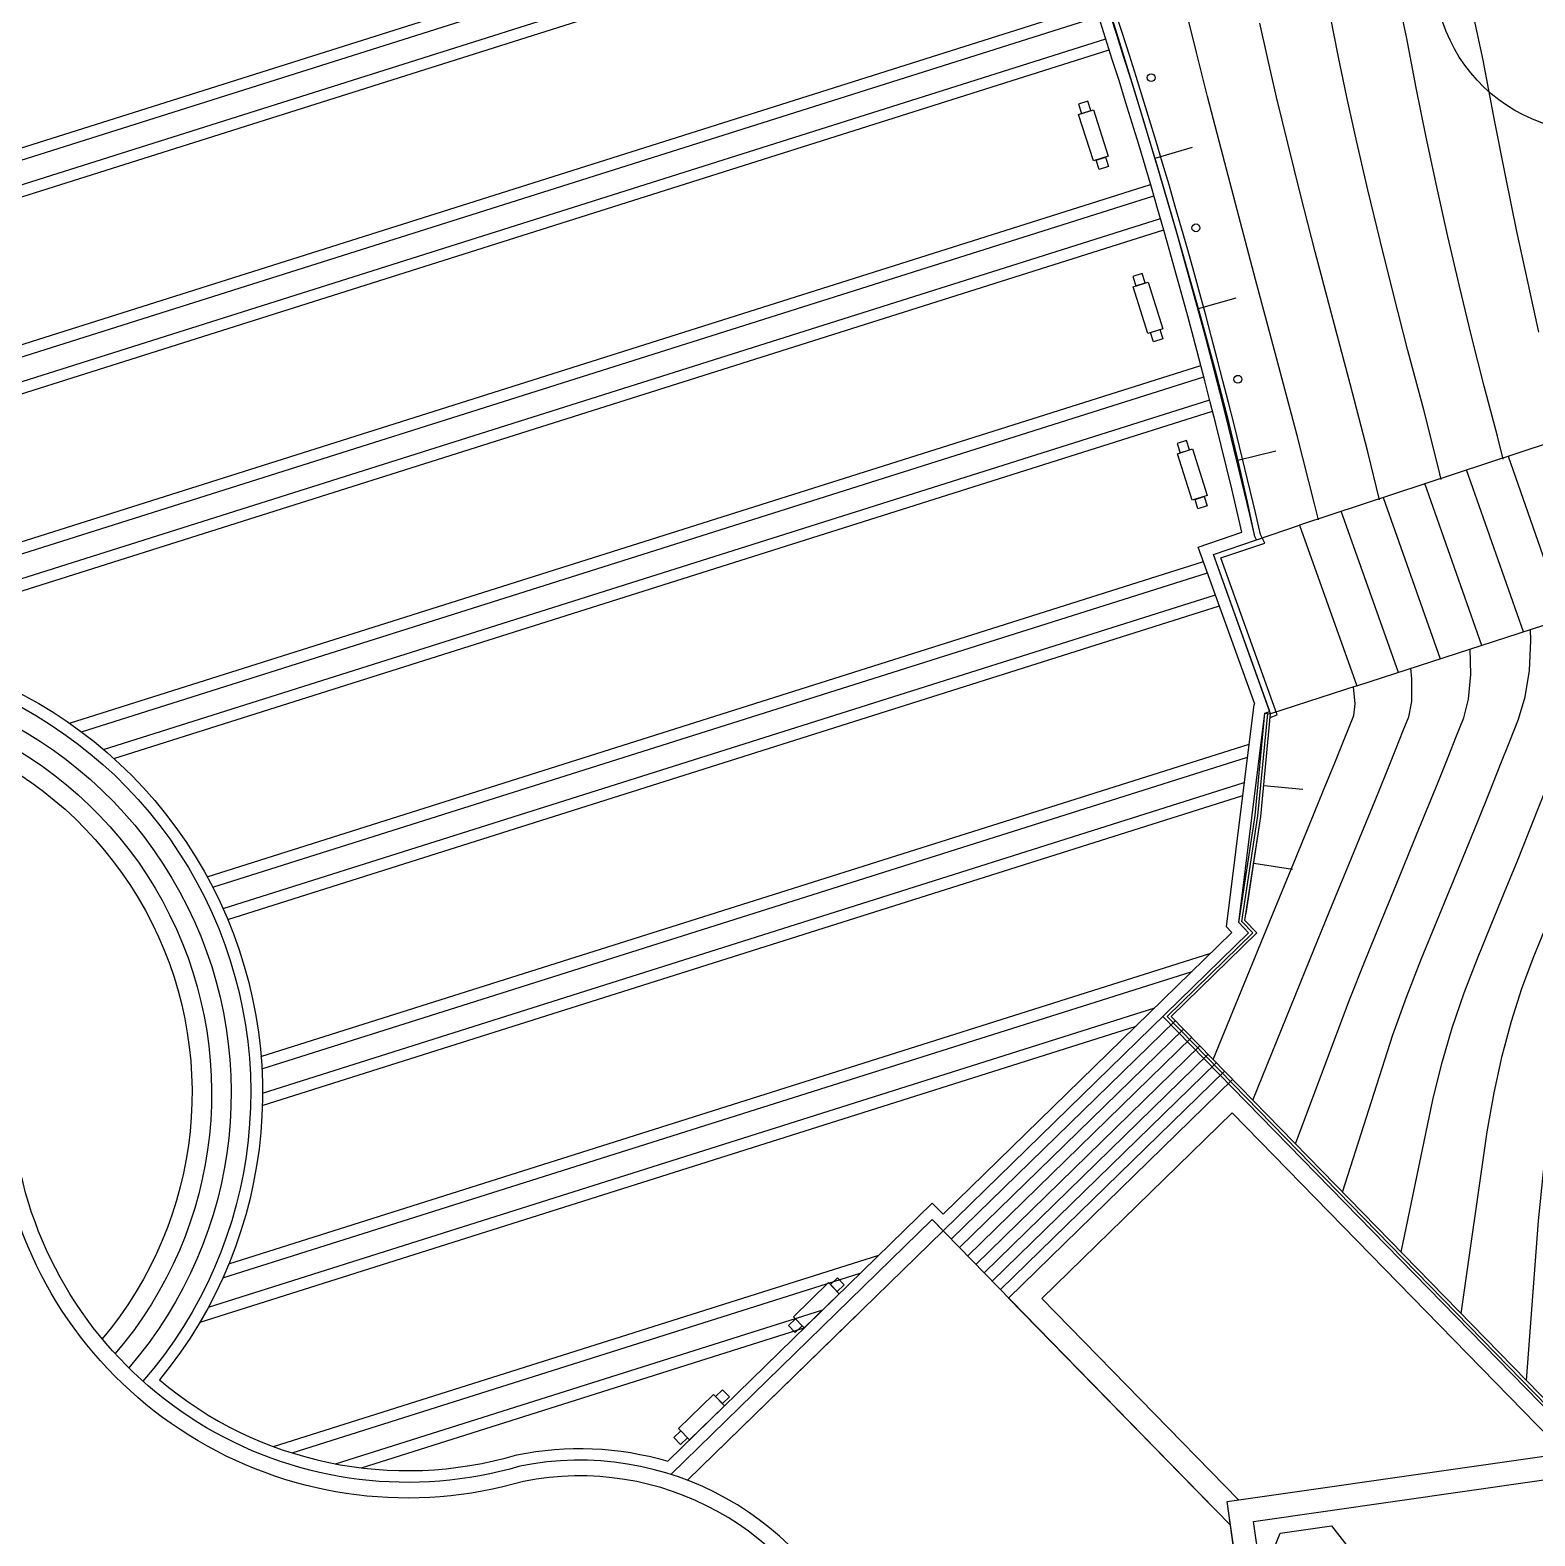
# Model space of a CAD drawing. Extents: x 351134 to 737836, y 2693212 to 3319468.
# Drawn here: x 585652 to 624113, y 2821894 to 2860390 of the extents above; entities that cross this region are included whole.
import ezdxf

# ---------------------------------------------------------------- set-up
doc = ezdxf.new("R2010")
doc.units = 0
doc.linetypes.add('0', pattern=[1, 1])
for name, color, linetype in [('00景观层', 10, 'CONTINUOUS'), ('DGX', 8, 'CONTINUOUS'), ('原有道路', 7, 'CONTINUOUS'), ('地貌3', 4, '0'), ('居民地', 4, '0'), ('房屋2', 8, '0'), ('景观层', 1, 'CONTINUOUS'), ('绿化', 3, 'CONTINUOUS')]:
    doc.layers.add(name, color=color, linetype=linetype)
doc.linetypes.add('FENCELINE2', pattern='A,6.35,-2.54,[132,ltypeshp.shx,S=2.54,R=0,X=-2.54,Y=0],-2.54,25.4', length=36.83)

msp = doc.modelspace()

# ---------------------------------------------------------------- linework, layer by layer
at = {"layer": '00景观层', "color": 1, "linetype": '0'}
for p, q in [((614405, 2857113, -189528), (615362, 2857401, -189528)), ((614405, 2857113, -189528), (615362, 2857401, -189528)), ((614405, 2857113, -189528), (615362, 2857401, -189528)), ((614405, 2857113, -189528), (615362, 2857401, -189528)), ((615516, 2853271, -189528), (616478, 2853543, -189528)), ((615516, 2853271, -189528), (616478, 2853543, -189528)), ((615516, 2853271, -189528), (616478, 2853543, -189528)), ((615516, 2853271, -189528), (616478, 2853543, -189528)), ((616520, 2849399, -189528), (617493, 2849633, -189528)), ((616520, 2849399, -189528), (617493, 2849633, -189528)), ((616520, 2849399, -189528), (617493, 2849633, -189528)), ((616520, 2849399, -189528), (617493, 2849633, -189528)), ((617185, 2841076, -189528), (618180, 2840981, -189528)), ((617185, 2841076, -189528), (618180, 2840981, -189528)), ((617185, 2841076, -189528), (618180, 2840981, -189528)), ((617185, 2841076, -189528), (618180, 2840981, -189528)), ((616927, 2839093, -189528), (617916, 2838942, -189528)), ((616927, 2839093, -189528), (617916, 2838942, -189528)), ((616927, 2839093, -189528), (617916, 2838942, -189528)), ((616927, 2839093, -189528), (617916, 2838942, -189528))]:
    msp.add_line(p, q, dxfattribs=at)
at = {"layer": '00景观层', "color": 7}
msp.add_line((617209, 2842928, 4139), (617358, 2842913, 3151), dxfattribs=at)
msp.add_line((617209, 2842928, 4139), (617358, 2842913, 3151), dxfattribs=at)
at = {"layer": '00景观层', "linetype": 'Continuous'}
for p, q in [((625424, 2824086), (614605, 2835176)), ((625424, 2824086), (614605, 2835176)), ((625478, 2824246), (614817, 2835173)), ((625478, 2824246), (614817, 2835173)), ((610662, 2827976), (616388, 2833562)), ((610662, 2827976), (616388, 2833562)), ((615798, 2822711), (610662, 2827976)), ((616331, 2822165), (610662, 2827976)), ((616881, 2818320), (616244, 2822774))]:
    msp.add_line(p, q, dxfattribs=at)
at = {"layer": '00景观层', "color": 250, "linetype": 'Continuous'}
msp.add_line((624872, 2824007), (616377, 2832714), dxfattribs=at)
msp.add_line((624872, 2824007), (616377, 2832714), dxfattribs=at)
at = {"layer": '00景观层', "color": 7, "flags": 128}
for points in [[(602030, 2823466), (608706, 2829980), (608986, 2829694), (616795, 2837313), (616543, 2837572), (617209, 2842928), (617337, 2842973), (615897, 2846988), (616999, 2847363), (616957, 2847447, 0.029328), (611765, 2865164, 0.18445), (603073, 2872937, 0.122199), (596287, 2872444, -0.20777), (592390, 2868717), (593840, 2864132), (584878, 2861298), (582955, 2867379), (570572, 2863463, -0.296393), (558360, 2857063, 0.003987), (558115, 2857084)], [(602030, 2823466), (608706, 2829980), (608986, 2829694), (616795, 2837313), (616543, 2837572), (617209, 2842928), (617337, 2842973), (615897, 2846988), (616999, 2847363), (616957, 2847447, 0.029328), (611765, 2865164, 0.18445), (603073, 2872937, 0.122199), (596287, 2872444, -0.20777), (592390, 2868717), (593840, 2864132), (584878, 2861298), (582955, 2867379), (570572, 2863463, -0.296393), (558360, 2857063, 0.003987), (558115, 2857084)], [(617349, 2842819), (617529, 2842883), (616090, 2846895), (617208, 2847275), (617100, 2847498, 0.029317), (611903, 2865224, 0.184836), (603113, 2873082, 0.123687), (596175, 2872565, -0.216099), (592203, 2868810), (593652, 2864230), (584976, 2861486), (583053, 2867567), (570470, 2863588, -0.29768), (558374, 2857213, 0.003987), (558127, 2857234)], [(617349, 2842819), (617529, 2842883), (616090, 2846895), (617208, 2847275), (617100, 2847498, 0.029317), (611903, 2865224, 0.184836), (603113, 2873082, 0.123687), (596175, 2872565, -0.216099), (592203, 2868810), (593652, 2864230), (584976, 2861486), (583053, 2867567), (570470, 2863588, -0.29768), (558374, 2857213, 0.003987), (558127, 2857234)]]:
    msp.add_lwpolyline(points, format="xyb", dxfattribs=at)
at = {"layer": '00景观层', "color": 8, "linetype": 'Continuous', "flags": 128}
for points in [[(601948, 2823805), (608712, 2830404), (608991, 2830118), (616371, 2837318), (616227, 2837466), (616934, 2843148), (616953, 2843154), (615511, 2847174), (616625, 2847552, 0.029015), (611490, 2865044, 0.18366), (602993, 2872646, 0.119144), (596511, 2872201, -0.191924), (592755, 2868538), (594211, 2863935), (584677, 2860919), (582752, 2867007), (570775, 2863212, -0.292375), (558404, 2856758)], [(601948, 2823805), (608712, 2830404), (608991, 2830118), (616371, 2837318), (616227, 2837466), (616934, 2843148), (616953, 2843154), (615511, 2847174), (616625, 2847552, 0.029015), (611490, 2865044, 0.18366), (602993, 2872646, 0.119144), (596511, 2872201, -0.191924), (592755, 2868538), (594211, 2863935), (584677, 2860919), (582752, 2867007), (570775, 2863212, -0.292375), (558404, 2856758)], [(570955, 2843689, 0.104737), (578364, 2844618, -0.687201), (588957, 2825880, -0.687201)], [(570955, 2843689, 0.104737), (578364, 2844618, -0.687201), (588957, 2825880, -0.687201)], [(570789, 2842901, 0.105038), (578553, 2843837, -0.693647), (588172, 2826191, -0.693647)], [(570789, 2842901, 0.105038), (578553, 2843837, -0.693647), (588172, 2826191, -0.693647)], [(570686, 2842408, 0.105184), (578669, 2843348, -0.690331), (587824, 2826553, -0.690331)], [(570686, 2842408, 0.105184), (578669, 2843348, -0.690331), (587824, 2826553, -0.690331)], [(606507, 2818734, 0.366421), (598261, 2823286, -0.433307), (585015, 2831101, 0.527743), (570498, 2838359)]]:
    msp.add_lwpolyline(points, format="xyb", dxfattribs=at)
at = {"layer": '00景观层', "color": 250, "linetype": 'Continuous', "flags": 128}
for points in [[(583429, 2856749), (611222, 2865539)], [(583429, 2856749), (611222, 2865539)], [(583604, 2856490), (611370, 2865271)], [(583604, 2856490), (611370, 2865271)], [(583878, 2855947), (611606, 2864717)], [(583878, 2855947), (611606, 2864717)], [(583978, 2855664), (611707, 2864434)], [(583978, 2855664), (611707, 2864434)], [(569840, 2847417), (612867, 2861025)], [(569840, 2847417), (612867, 2861025)], [(570018, 2847159), (612960, 2860740)], [(570018, 2847159), (612960, 2860740)], [(570376, 2846643), (613144, 2860169)], [(570376, 2846643), (613144, 2860169)], [(570555, 2846385), (613236, 2859883)], [(570555, 2846385), (613236, 2859883)], [(573968, 2843688), (614291, 2856441)], [(573968, 2843688), (614291, 2856441)], [(575674, 2843913), (614375, 2856153)], [(575674, 2843913), (614375, 2856153)], [(580282, 2844741), (614543, 2855577)], [(580282, 2844741), (614543, 2855577)], [(581128, 2844694), (614625, 2855288)], [(581128, 2844694), (614625, 2855288)], [(586661, 2842668), (615576, 2851813)], [(586661, 2842668), (615576, 2851813)], [(586964, 2842449), (615651, 2851522)], [(586964, 2842449), (615651, 2851522)], [(587529, 2841999), (615801, 2850940)], [(587529, 2841999), (615801, 2850940)], [(587793, 2841768), (615875, 2850649)], [(587793, 2841768), (615875, 2850649)], [(590178, 2838746), (615645, 2846801)], [(590178, 2838746), (615645, 2846801)], [(590320, 2838477), (615747, 2846518)], [(590320, 2838477), (615747, 2846518)], [(590583, 2837930), (615949, 2845953)], [(590583, 2837930), (615949, 2845953)], [(590702, 2837653), (616051, 2845670)], [(590702, 2837653), (616051, 2845670)], [(591553, 2834147), (616808, 2842134)], [(591553, 2834147), (616808, 2842134)], [(591574, 2833839), (616767, 2841806)], [(591574, 2833839), (616767, 2841806)], [(591591, 2833215), (616686, 2841151)], [(591591, 2833215), (616686, 2841151)], [(591587, 2832899), (616645, 2840824)], [(591587, 2832899), (616645, 2840824)], [(590734, 2828853), (615830, 2836790)], [(590734, 2828853), (615830, 2836790)], [(590578, 2828489), (615353, 2836325)], [(590578, 2828489), (615353, 2836325)], [(590210, 2827744), (614398, 2835394)], [(590210, 2827744), (614398, 2835394)], [(589994, 2827361), (613921, 2834928)], [(589994, 2827361), (613921, 2834928)], [(611510, 2827965), (616377, 2832714)], [(611510, 2827965), (616377, 2832714)], [(591871, 2824179), (607348, 2829073)], [(591871, 2824179), (607348, 2829073)], [(592349, 2824015), (606870, 2828608)], [(592349, 2824015), (606870, 2828608)], [(616534, 2822816), (611510, 2827965)], [(616534, 2822816), (611510, 2827965)], [(593457, 2823736), (605916, 2827677)], [(593457, 2823736), (605916, 2827677)], [(594124, 2823633), (605439, 2827211)], [(594124, 2823633), (605439, 2827211)], [(618397, 2811948), (617803, 2816106), (617803, 2816106), (616923, 2822265), (625882, 2823546), (626540, 2818942), (638270, 2820619), (639710, 2810549)]]:
    msp.add_lwpolyline(points, dxfattribs=at)
at = {"layer": '00景观层', "color": 1, "linetype": '0'}
for points, elevation in [([(616957, 2847447), (616765, 2848329), (616551, 2849271), (616295, 2850337), (615975, 2851587), (615569, 2853084), (615067, 2854857), (614495, 2856811), (613892, 2858821), (613293, 2860759)], 9809472), ([(616957, 2847447), (616765, 2848329), (616551, 2849271), (616295, 2850337), (615975, 2851587), (615569, 2853084), (615067, 2854857), (614495, 2856811), (613892, 2858821), (613293, 2860759)], 9809472), ([(616957, 2847447), (616765, 2848329), (616551, 2849271), (616295, 2850337), (615975, 2851587), (615569, 2853084), (615067, 2854857), (614495, 2856811), (613892, 2858821), (613293, 2860759)], 9809472), ([(616957, 2847447), (616765, 2848329), (616551, 2849271), (616295, 2850337), (615975, 2851587), (615569, 2853084), (615067, 2854857), (614495, 2856811), (613892, 2858821), (613293, 2860759)], 9809472), ([(616543, 2837572), (616961, 2840308), (617209, 2842928)], 4139), ([(616543, 2837572), (616961, 2840308), (617209, 2842928)], 4139), ([(616702, 2837623), (617110, 2840290), (617358, 2842913)], 4139), ([(616702, 2837623), (617110, 2840290), (617358, 2842913)], 4139), ([(616731, 2837809), (617110, 2840290), (617358, 2842913)], 4139), ([(616731, 2837809), (617110, 2840290), (617358, 2842913)], 4139)]:
    msp.add_lwpolyline(points, dxfattribs=dict(at, elevation=elevation))
at = {"layer": '00景观层', "linetype": 'Continuous', "flags": 128}
for points, elevation in [([(624507, 2849843), (618101, 2847737), (619563, 2843625), (625946, 2845695)], -202), ([(624507, 2849843), (618101, 2847737), (619563, 2843625), (625946, 2845695)], -202), ([(623428, 2849501), (624882, 2845350)], 346), ([(623428, 2849501), (624882, 2845350)], 346), ([(623818, 2845005), (622363, 2849148)], 961), ([(623818, 2845005), (622363, 2849148)], 961), ([(622755, 2844660), (621297, 2848795)], 1509), ([(622755, 2844660), (621297, 2848795)], 1509), ([(620232, 2848443), (621691, 2844315)], 2029), ([(620232, 2848443), (621691, 2844315)], 2029), ([(620627, 2843970), (619166, 2848090)], 2604), ([(620627, 2843970), (619166, 2848090)], 2604), ([(619563, 2843625), (617358, 2842913), (615897, 2846988), (618101, 2847737)], 3151), ([(619563, 2843625), (617358, 2842913), (615897, 2846988), (618101, 2847737)], 3151)]:
    msp.add_lwpolyline(points, dxfattribs=dict(at, elevation=elevation))
at = {"layer": '00景观层', "color": 2, "linetype": '0'}
for points, elevation in [([(624507, 2849843), (618101, 2847737), (619563, 2843625), (625946, 2845695)], -202), ([(624507, 2849843), (618101, 2847737), (619563, 2843625), (625946, 2845695)], -202), ([(623428, 2849501), (624882, 2845350)], 346), ([(623428, 2849501), (624882, 2845350)], 346), ([(623818, 2845005), (622363, 2849148)], 961), ([(623818, 2845005), (622363, 2849148)], 961), ([(622755, 2844660), (621297, 2848795)], 1509), ([(622755, 2844660), (621297, 2848795)], 1509), ([(620232, 2848443), (621691, 2844315)], 2029), ([(620232, 2848443), (621691, 2844315)], 2029), ([(620627, 2843970), (619166, 2848090)], 2604), ([(620627, 2843970), (619166, 2848090)], 2604), ([(619563, 2843625), (617358, 2842913), (615897, 2846988), (618101, 2847737)], 3151), ([(619563, 2843625), (617358, 2842913), (615897, 2846988), (618101, 2847737)], 3151)]:
    msp.add_lwpolyline(points, dxfattribs=dict(at, elevation=elevation))
at = {"layer": '00景观层', "linetype": 'Continuous', "flags": 128}
for points in [[(570893, 2843394, 0.10486), (578435, 2844325, -0.695912), (588536, 2825848, -0.695912)], [(570893, 2843394, 0.10486), (578435, 2844325, -0.695912), (588536, 2825848, -0.695912)], [(570260, 2841949, 0.109429), (578784, 2842859, -0.685799), (587491, 2826934, -0.685799)], [(570260, 2841949, 0.109429), (578784, 2842859, -0.685799), (587491, 2826934, -0.685799)], [(606912, 2818792, 0.370406), (598165, 2823675, -0.433321), (585409, 2831172, 0.525419), (570353, 2838737)]]:
    msp.add_lwpolyline(points, format="xyb", dxfattribs=at)
at = {"layer": '00景观层', "color": 31, "linetype": 'FENCELINE2', "ltscale": 150, "elevation": 4139, "flags": 128}
msp.add_lwpolyline([(616623, 2837598), (617036, 2840299), (617284, 2842920)], dxfattribs=at)
msp.add_lwpolyline([(616623, 2837598), (617036, 2840299), (617284, 2842920)], dxfattribs=at)
at = {"layer": '00景观层', "color": 31, "linetype": 'FENCELINE2', "ltscale": 150, "flags": 128}
for points in [[(614711, 2835174), (616901, 2837312), (616623, 2837598)], [(614711, 2835174), (616901, 2837312), (616623, 2837598)], [(614711, 2835174), (625451, 2824166), (648233, 2827422), (649718, 2817030)]]:
    msp.add_lwpolyline(points, dxfattribs=at)
at = {"layer": '00景观层', "linetype": 'Continuous', "flags": 128}
for points in [[(614817, 2835173), (617008, 2837310), (616702, 2837623)], [(614817, 2835173), (617008, 2837310), (616702, 2837623)], [(608986, 2829694), (616795, 2837313)], [(608986, 2829694), (616795, 2837313)], [(602030, 2823466), (608706, 2829980)], [(602030, 2823466), (608706, 2829980)], [(615798, 2822711), (608706, 2829980)], [(615798, 2822711), (608706, 2829980)], [(602451, 2823318), (606838, 2827599)], [(602451, 2823318), (606838, 2827599)], [(616244, 2822774), (648170, 2827337)]]:
    msp.add_lwpolyline(points, dxfattribs=at)
at = {"layer": '00景观层', "color": 8, "linetype": 'Continuous', "flags": 128}
for points in [[(609195, 2829479), (614921, 2835066)], [(609195, 2829479), (614921, 2835066)], [(609405, 2829264), (615131, 2834851)], [(609405, 2829264), (615131, 2834851)], [(609614, 2829049), (615340, 2834636)], [(609614, 2829049), (615340, 2834636)], [(609824, 2828835), (615550, 2834421)], [(609824, 2828835), (615550, 2834421)], [(609824, 2828835), (615550, 2834421)], [(609824, 2828835), (615550, 2834421)], [(610033, 2828620), (615759, 2834207)], [(610033, 2828620), (615759, 2834207)], [(610243, 2828405), (615969, 2833992)], [(610243, 2828405), (615969, 2833992)], [(610452, 2828190), (616178, 2833777)], [(610452, 2828190), (616178, 2833777)], [(610662, 2827976), (616388, 2833562)], [(610662, 2827976), (616388, 2833562)], [(602451, 2823318), (608986, 2829694)], [(602451, 2823318), (608986, 2829694)]]:
    msp.add_lwpolyline(points, dxfattribs=at)
at = {"layer": '00景观层', "linetype": 'Continuous', "ltscale": 200, "flags": 128}
msp.add_lwpolyline([(617294, 2815427), (616244, 2822774), (648170, 2827337), (649644, 2817020)], dxfattribs=at)
at = {"layer": '00景观层', "color": 250, "linetype": 'Continuous', "flags": 128}
msp.add_lwpolyline([(588957, 2825880, 0.25225), (598092, 2823967, -0.122563), (601948, 2823805)], format="xyb", dxfattribs=at)
at = {"layer": '00景观层', "color": 11, "linetype": 'Continuous', "flags": 128}
msp.add_lwpolyline([(619734, 2821106), (619239, 2819875), (617926, 2819687), (617107, 2820731), (617601, 2821962), (618914, 2822150)], close=True, dxfattribs=at)
at = {"layer": '00景观层', "color": 1, "linetype": '0'}
for centre in [(614305, 2859175, -189528), (614305, 2859175, -189528), (614305, 2859175, -189528), (614305, 2859175, -189528), (615448, 2855334, -189528), (615448, 2855334, -189528), (615448, 2855334, -189528), (615448, 2855334, -189528), (616522, 2851464, -189528), (616522, 2851464, -189528), (616522, 2851464, -189528), (616522, 2851464, -189528)]:
    msp.add_circle(centre, 100, dxfattribs=at)
at = {"layer": 'DGX', "color": 8, "linetype": 'Continuous'}
for points in [[(623302, 2849420), (623154, 2850010), (622818, 2851290), (622496, 2852567), (622186, 2853842), (621890, 2855114), (621608, 2856384), (621338, 2857651), (621083, 2858916), (620840, 2860178), (620581, 2861389)], [(624217, 2852670), (623938, 2853920), (623655, 2855239), (623370, 2856629), (623082, 2858089), (622791, 2859619), (622470, 2861121)], [(618579, 2847869), (618479, 2848279), (618033, 2850027), (617508, 2852016), (616975, 2854016), (616504, 2855796), (616095, 2857356), (615749, 2858696), (615465, 2859816), (615243, 2860716)], [(621720, 2848900), (621653, 2849193), (621272, 2850679), (620870, 2852198), (620498, 2853643), (620156, 2855013), (619843, 2856308), (619560, 2857528), (619307, 2858673), (619083, 2859743), (618889, 2860738)], [(620142, 2848382), (619843, 2849610), (619390, 2851347), (618922, 2853107), (618501, 2854719), (618125, 2856184), (617796, 2857502), (617512, 2858672), (617275, 2859694), (617084, 2860570)]]:
    msp.add_lwpolyline(points, dxfattribs=at)
for points, elevation in [([(623897, 2825866), (624207, 2829950), (624330, 2831198), (624473, 2832350), (624637, 2833406), (624822, 2834365), (625026, 2835229), (625252, 2835996), (625498, 2836667), (625760, 2837307), (626033, 2837978), (626317, 2838681), (626612, 2839417), (626918, 2840184), (627235, 2840984), (627564, 2841815), (627904, 2842679), (628220, 2843532), (628477, 2844331), (628677, 2845077), (628818, 2845770), (628901, 2846409), (628912, 2846667)], 372000), ([(622226, 2827578), (622890, 2832227), (623069, 2833225), (623277, 2834167), (623513, 2835054), (623778, 2835886), (624072, 2836663), (624379, 2837413), (624686, 2838165), (624991, 2838918), (625295, 2839673), (625598, 2840430), (625900, 2841188), (626201, 2841948), (626501, 2842710), (626769, 2843471), (626976, 2844227), (627121, 2844979), (627204, 2845726), (627215, 2846116)], 373000), ([(620695, 2829148), (621501, 2833044), (621732, 2833969), (621999, 2834880), (622304, 2835776), (622646, 2836658), (622999, 2837519), (623339, 2838351), (623665, 2839155), (623979, 2839930), (624278, 2840676), (624565, 2841393), (624838, 2842082), (625098, 2842742), (625319, 2843410), (625475, 2844122), (625565, 2844880), (625587, 2845587)], 374000), ([(619198, 2830683), (620486, 2834705), (620830, 2835666), (621219, 2836654), (621618, 2837626), (621992, 2838538), (622340, 2839392), (622662, 2840186), (622959, 2840922), (623230, 2841598), (623476, 2842215), (623696, 2842773), (623869, 2843349), (623973, 2844018), (624009, 2844782), (623997, 2845070)], 375000), ([(617994, 2831916), (619356, 2835556), (619793, 2836649), (620238, 2837732), (620645, 2838725), (621014, 2839629), (621345, 2840443), (621639, 2841167), (621895, 2841803), (622113, 2842348), (622293, 2842804), (622419, 2843287), (622472, 2843914), (622455, 2844569)], 376000), ([(616906, 2833031), (618367, 2836645), (618857, 2837838), (619298, 2838912), (619688, 2839865), (620029, 2840699), (620319, 2841413), (620560, 2842007), (620750, 2842481), (620891, 2842836), (620968, 2843226), (620970, 2843809), (620944, 2844079)], 377000), ([(615887, 2834076), (617477, 2837945), (617951, 2839099), (618363, 2840102), (618712, 2840956), (618999, 2841659), (619224, 2842212), (619387, 2842615), (619488, 2842867), (619518, 2843165), (619478, 2843602)], 378000)]:
    msp.add_lwpolyline(points, dxfattribs=dict(at, elevation=elevation))
at = {"layer": '原有道路', "color": 2, "linetype": '0'}
for points, elevation in [([(624507, 2849843), (618101, 2847737), (619563, 2843625), (625946, 2845695)], -202), ([(623428, 2849501), (624882, 2845350)], 346), ([(623818, 2845005), (622363, 2849148)], 961), ([(622755, 2844660), (621297, 2848795)], 1509), ([(620232, 2848443), (621691, 2844315)], 2029), ([(620627, 2843970), (619166, 2848090)], 2604), ([(619563, 2843625), (617358, 2842913), (615897, 2846988), (618101, 2847737)], 3151)]:
    msp.add_lwpolyline(points, dxfattribs=dict(at, elevation=elevation))
at = {"layer": '地貌3', "color": 1, "linetype": '0'}
for p, q in [((614405, 2857113, -189528), (615362, 2857401, -189528)), ((614405, 2857113, -189528), (615362, 2857401, -189528)), ((614405, 2857113, -189528), (615362, 2857401, -189528)), ((614405, 2857113, -189528), (615362, 2857401, -189528)), ((615516, 2853271, -189528), (616478, 2853543, -189528)), ((615516, 2853271, -189528), (616478, 2853543, -189528)), ((615516, 2853271, -189528), (616478, 2853543, -189528)), ((615516, 2853271, -189528), (616478, 2853543, -189528)), ((616520, 2849399, -189528), (617493, 2849633, -189528)), ((616520, 2849399, -189528), (617493, 2849633, -189528)), ((616520, 2849399, -189528), (617493, 2849633, -189528)), ((616520, 2849399, -189528), (617493, 2849633, -189528))]:
    msp.add_line(p, q, dxfattribs=at)
at = {"layer": '地貌3', "color": 1, "linetype": '0', "elevation": 9809472}
msp.add_lwpolyline([(616957, 2847447), (616765, 2848329), (616551, 2849271), (616295, 2850337), (615975, 2851587), (615569, 2853084), (615067, 2854857), (614495, 2856811), (613892, 2858821), (613293, 2860759)], dxfattribs=at)
msp.add_lwpolyline([(616957, 2847447), (616765, 2848329), (616551, 2849271), (616295, 2850337), (615975, 2851587), (615569, 2853084), (615067, 2854857), (614495, 2856811), (613892, 2858821), (613293, 2860759)], dxfattribs=at)
msp.add_lwpolyline([(616957, 2847447), (616765, 2848329), (616551, 2849271), (616295, 2850337), (615975, 2851587), (615569, 2853084), (615067, 2854857), (614495, 2856811), (613892, 2858821), (613293, 2860759)], dxfattribs=at)
msp.add_lwpolyline([(616957, 2847447), (616765, 2848329), (616551, 2849271), (616295, 2850337), (615975, 2851587), (615569, 2853084), (615067, 2854857), (614495, 2856811), (613892, 2858821), (613293, 2860759)], dxfattribs=at)
at = {"layer": '地貌3', "color": 1, "linetype": '0'}
for centre in [(614305, 2859175, -189528), (614305, 2859175, -189528), (614305, 2859175, -189528), (614305, 2859175, -189528), (615448, 2855334, -189528), (615448, 2855334, -189528), (615448, 2855334, -189528), (615448, 2855334, -189528), (616522, 2851464, -189528), (616522, 2851464, -189528), (616522, 2851464, -189528), (616522, 2851464, -189528)]:
    msp.add_circle(centre, 100, dxfattribs=at)
at = {"layer": '居民地', "color": 2, "linetype": '0', "elevation": -202}
msp.add_lwpolyline([(624507, 2849843), (618101, 2847737), (619563, 2843625), (625946, 2845695)], dxfattribs=at)
at = {"layer": '房屋2', "color": 2, "linetype": '0'}
for points, elevation in [([(623428, 2849501), (624882, 2845350)], 346), ([(623818, 2845005), (622363, 2849148)], 961), ([(622755, 2844660), (621297, 2848795)], 1509), ([(620232, 2848443), (621691, 2844315)], 2029), ([(620627, 2843970), (619166, 2848090)], 2604), ([(619563, 2843625), (617358, 2842913), (615897, 2846988), (618101, 2847737)], 3151)]:
    msp.add_lwpolyline(points, dxfattribs=dict(at, elevation=elevation))
at = {"layer": '景观层', "color": 7}
for points in [[(612762, 2858334), (612686, 2858572), (612448, 2858497), (612523, 2858258)], [(612762, 2858334), (612686, 2858572), (612448, 2858497), (612523, 2858258)], [(612833, 2858356), (613210, 2857165), (612829, 2857044), (612452, 2858236)], [(612833, 2858356), (613210, 2857165), (612829, 2857044), (612452, 2858236)], [(613139, 2857142), (613214, 2856904), (612976, 2856828), (612900, 2857067)], [(613139, 2857142), (613214, 2856904), (612976, 2856828), (612900, 2857067)], [(614153, 2853926), (614078, 2854165), (613839, 2854089), (613915, 2853851)], [(614153, 2853926), (614078, 2854165), (613839, 2854089), (613915, 2853851)], [(614225, 2853949), (614602, 2852757), (614220, 2852637), (613843, 2853828)], [(614225, 2853949), (614602, 2852757), (614220, 2852637), (613843, 2853828)], [(614530, 2852735), (614605, 2852496), (614367, 2852421), (614292, 2852659)], [(614530, 2852735), (614605, 2852496), (614367, 2852421), (614292, 2852659)], [(615287, 2849659), (615212, 2849897), (614973, 2849822), (615049, 2849584)], [(615287, 2849659), (615212, 2849897), (614973, 2849822), (615049, 2849584)], [(615358, 2849682), (615735, 2848490), (615354, 2848369), (614977, 2849561)], [(615358, 2849682), (615735, 2848490), (615354, 2848369), (614977, 2849561)], [(615664, 2848467), (615739, 2848229), (615501, 2848153), (615426, 2848392)], [(615664, 2848467), (615739, 2848229), (615501, 2848153), (615426, 2848392)], [(606334, 2828084), (605439, 2827211), (605160, 2827497), (606054, 2828370)], [(606334, 2828084), (605439, 2827211), (605160, 2827497), (606054, 2828370)], [(606281, 2828138), (606460, 2828312), (606286, 2828491), (606107, 2828317)], [(606281, 2828138), (606460, 2828312), (606286, 2828491), (606107, 2828317)], [(605387, 2827265), (605208, 2827090), (605033, 2827269), (605212, 2827444)], [(605387, 2827265), (605208, 2827090), (605033, 2827269), (605212, 2827444)], [(603349, 2825277), (603528, 2825452), (603353, 2825630), (603174, 2825456)], [(603401, 2825223), (602507, 2824350), (602227, 2824637), (603122, 2825510)], [(603401, 2825223), (602507, 2824350), (602227, 2824637), (603122, 2825510)], [(602454, 2824404), (602275, 2824229), (602101, 2824408), (602280, 2824583)], [(602454, 2824404), (602275, 2824229), (602101, 2824408), (602280, 2824583)]]:
    msp.add_lwpolyline(points, close=True, dxfattribs=at)
at = {"layer": '绿化', "linetype": 'Continuous', "elevation": 369000, "flags": 128}
msp.add_lwpolyline([(626209, 2857825, -0.520567), (621639, 2862773, -0.520567), (620116, 2863725, -0.520567), (615927, 2865437, -0.520567), (611929, 2869243, -0.520567), (608121, 2873620, -0.520567), (605645, 2878568, -0.520567), (605455, 2883135, -0.520567), (610596, 2888083, -0.520567), (610215, 2889606, -0.520567), (610786, 2894934, -0.520567), (606217, 2898550, -0.520567), (604122, 2898931, -0.520567), (600695, 2900834, -0.520567), (597268, 2902737, -0.520567), (597268, 2904640, -0.520567), (600885, 2909017, -0.520567), (612119, 2901595, -0.520567), (619354, 2891889, -0.520567), (617831, 2885229, -0.520567), (621449, 2879520, -0.520567), (622972, 2872288, -0.520567), (624876, 2872288, -0.520567)], format="xyb", dxfattribs=at)

doc.saveas('drawing.dxf')
